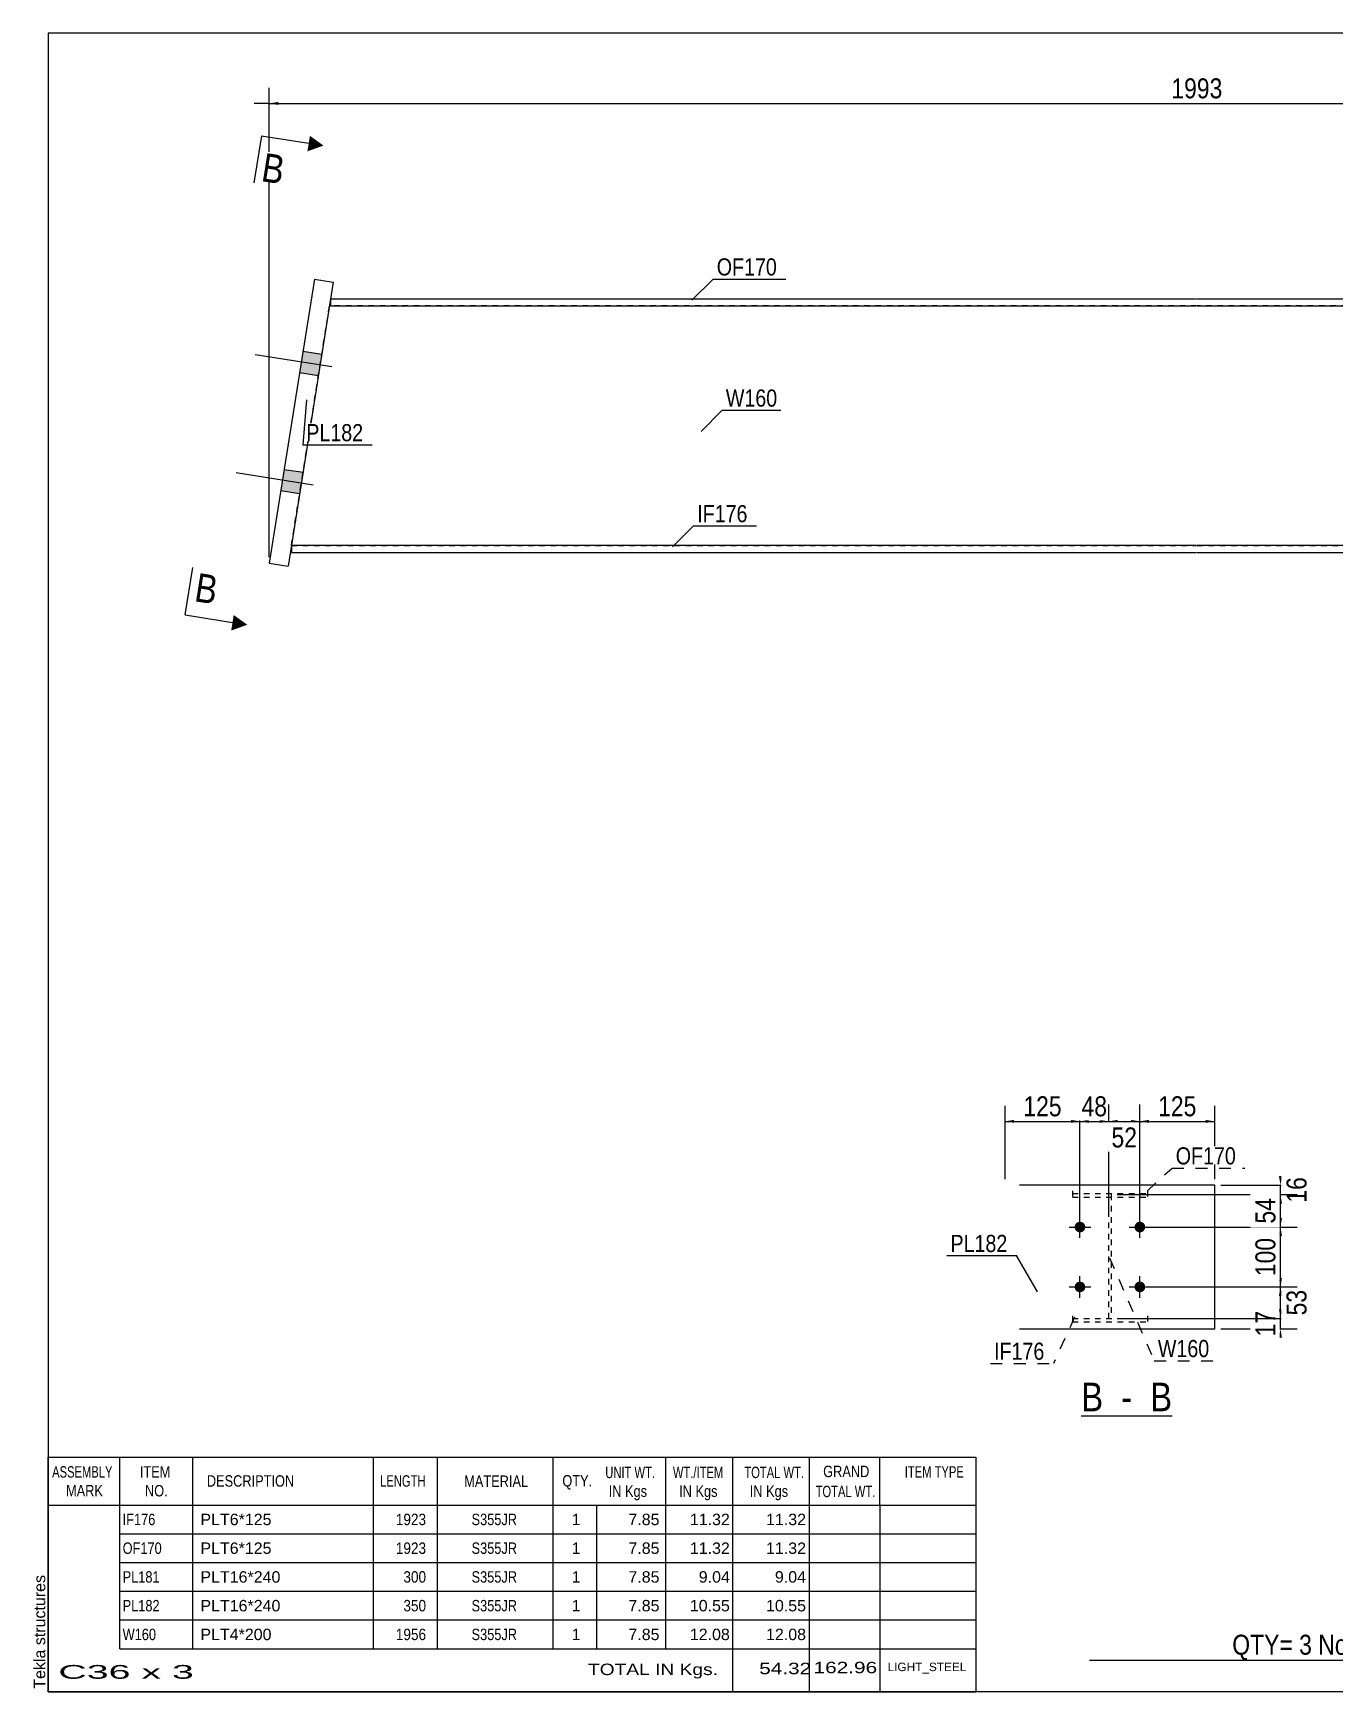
# Model space of a CAD drawing. Header units: millimetres. Extents: x -239 to 164, y -191 to 86.
# Drawn here: x -238.7 to -21.3, y -191.5 to 85.6 of the extents above; entities that cross this region are included whole.
import ezdxf

# ---------------------------------------------------------------- set-up
doc = ezdxf.new("R2010")
doc.units = ezdxf.units.MM
doc.linetypes.add('DXK_LINE_DOT1', pattern=[1.8814, 0.9407, -0.9407])
doc.linetypes.add('DXK_LINE_DOT2', pattern=[3.9198, 1.9599, -1.9599])
doc.styles.add('Arial', font='ARIAL.TTF', dxfattribs={"height": 0.2})
doc.styles.add('Arial Narrow', font='ARIALN.TTF', dxfattribs={"height": 0.2})

# ---------------------------------------------------------------- blocks, each defined once
blk = doc.blocks.new('Unknown-623536022-1209')
at = {"color": 5, "linetype": 'Continuous'}
for p, q in [((163.83, 85.55), (-236.17, 85.55)), ((-236.17, 85.55), (-236.17, -191.45)), ((163.83, -191.45), (163.83, 85.55)), ((-236.17, -191.45), (163.83, -191.45))]:
    blk.add_line(p, q, dxfattribs=at)
at = {"color": 174, "linetype": 'Continuous', "style": 'Arial'}
blk.add_text('Tekla structures', height=1.9102, rotation=90, dxfattribs=at).set_placement((-236.67, -190.95))
blk = doc.blocks.new('Unknown-623536022-13 - 1518')
at = {"color": 7, "linetype": 'Continuous'}
blk.add_line((-63.68, -145.37), (-48.51, -145.37), dxfattribs=at)
at = {"color": 0, "linetype": 'Continuous'}
for points in [[(-60.03, -144.62), (-60.03, -139.62), (-63.68, -139.62), (-63.68, -144.62)], [(-53.66, -144.62), (-53.66, -139.62), (-58.53, -139.62), (-58.53, -144.62)], [(-48.51, -144.62), (-48.51, -139.62), (-52.16, -139.62), (-52.16, -144.62)]]:
    blk.add_wipeout(points, dxfattribs=at)
at = {"color": 6, "linetype": 'Continuous', "style": 'Arial Narrow'}
for s, height, p in [('B', 4.77, (-63.68, -144.62)), ('B', 4.77, (-52.16, -144.62)), (' - ', 4.772, (-58.53, -144.62))]:
    blk.add_text(s, height=height, dxfattribs=at).set_placement(p)
blk = doc.blocks.new('Part-623536022-1344 - 1336')
at = {"color": 7, "linetype": 'DXK_LINE_DOT1'}
for p, q in [((-195.57, 0), (-189.2, 40)), ((-44.42, 40), (-189.05, 40)), ((106.74, 40), (-44.32, 40)), ((106.74, 40), (100.38, 0)), ((-195.57, 0), (-44.42, 0)), ((-44.32, 0), (100.22, 0))]:
    blk.add_line(p, q, dxfattribs=at)
at = {"color": 2, "linetype": 'Continuous'}
for p, q in [((-189.05, 40), (-189.2, 40)), ((100.22, 0), (100.38, 0))]:
    blk.add_line(p, q, dxfattribs=at)
blk = doc.blocks.new('Bolt-623536022-1338 - 1336')
at = {"linetype": 'Continuous'}
for points in [[(-193.65, 32.4), (-194.22, 28.85), (-191.06, 28.35), (-190.49, 31.9)], [(-193.65, 32.4), (-194.22, 28.85), (-191.06, 28.35), (-190.49, 31.9)], [(-196.79, 12.65), (-197.36, 9.1), (-194.2, 8.59), (-193.63, 12.15)], [(-196.79, 12.65), (-197.36, 9.1), (-194.2, 8.59), (-193.63, 12.15)]]:
    blk.add_hatch(color=3, dxfattribs=at).paths.add_polyline_path(points)
at = {"color": 3, "linetype": 'Continuous'}
for p, q in [((-188.8, 29.81), (-201.64, 31.85)), ((-188.8, 29.81), (-201.64, 31.85)), ((-190.49, 31.9), (-193.65, 32.4)), ((-190.49, 31.9), (-193.65, 32.4)), ((-191.06, 28.35), (-194.22, 28.85)), ((-191.06, 28.35), (-194.22, 28.85)), ((-191.94, 10.06), (-204.78, 12.1)), ((-191.94, 10.06), (-204.78, 12.1)), ((-193.63, 12.15), (-196.79, 12.65)), ((-193.63, 12.15), (-196.79, 12.65)), ((-194.2, 8.59), (-197.36, 9.1)), ((-194.2, 8.59), (-197.36, 9.1))]:
    blk.add_line(p, q, dxfattribs=at)
blk = doc.blocks.new('Part-623536022-1366 - 1336')
at = {"color": 2, "linetype": 'Continuous'}
for p, q in [((-191.74, 44.45), (-199.27, -2.95)), ((-191.74, 44.45), (-188.58, 43.95)), ((-188.58, 43.95), (-196.11, -3.45)), ((-199.27, -2.95), (-196.11, -3.45))]:
    blk.add_line(p, q, dxfattribs=at)
blk = doc.blocks.new('Part-623536022-1393 - 1336')
at = {"color": 2, "linetype": 'Continuous'}
for p, q in [((-44.42, 0), (-195.57, 0)), ((-195.57, 0), (-195.57, -1.2)), ((100.22, 0), (-44.32, 0)), ((100.22, -1), (100.22, 0)), ((-195.57, -1.2), (-44.42, -1.2)), ((-44.32, -1.2), (100.19, -1.2))]:
    blk.add_line(p, q, dxfattribs=at)
at = {"color": 7, "linetype": 'DXK_LINE_DOT1'}
for p, q in [((100.19, -1.2), (100.22, -1.2)), ((100.22, -1.2), (100.22, -1))]:
    blk.add_line(p, q, dxfattribs=at)
blk = doc.blocks.new('Part-623536022-1415 - 1336')
at = {"color": 7, "linetype": 'DXK_LINE_DOT1'}
for q in [(-189.01, 41.2), (-189.05, 41)]:
    blk.add_line((-189.05, 41.2), q, dxfattribs=at)
at = {"color": 2, "linetype": 'Continuous'}
for p, q in [((-189.05, 41), (-189.05, 40)), ((-189.05, 40), (-44.42, 40)), ((-189.01, 41.2), (-44.42, 41.2)), ((-44.32, 41.2), (106.74, 41.2)), ((-44.32, 40), (106.74, 40)), ((106.74, 40), (106.74, 41.2))]:
    blk.add_line(p, q, dxfattribs=at)
blk = doc.blocks.new('Part-623536022-1524 - 1518')
at = {"color": 7, "linetype": 'DXK_LINE_DOT1'}
for p, q in [((-65.15, -107.81), (-65.15, -108.84)), ((-52.65, -107.81), (-52.65, -108.84)), ((-65.15, -108.25), (-52.65, -108.25)), ((-65.15, -108.84), (-52.65, -108.84))]:
    blk.add_line(p, q, dxfattribs=at)
blk = doc.blocks.new('Part-623536022-1529 - 1518')
at = {"color": 7, "linetype": 'DXK_LINE_DOT1'}
for p, q in [((-65.15, -128.67), (-65.15, -129.7)), ((-65.15, -129.1), (-52.65, -129.1)), ((-65.15, -129.7), (-52.65, -129.7)), ((-52.65, -128.67), (-52.65, -129.7))]:
    blk.add_line(p, q, dxfattribs=at)
blk = doc.blocks.new('Bolt-623536022-1542 - 1518')
at = {"linetype": 'Continuous'}
for points in [[(-64.8, -113.85, -1), (-63, -113.85, -1)], [(-54.8, -113.85, -1), (-53, -113.85, -1)], [(-64.8, -123.85, -1), (-63, -123.85, -1)], [(-54.8, -123.85, -1), (-53, -123.85, -1)]]:
    blk.add_hatch(color=3, dxfattribs=at).paths.add_polyline_path(points)
at = {"color": 3, "linetype": 'Continuous'}
for p, q in [((-63.9, -115.65), (-63.9, -112.05)), ((-53.9, -115.65), (-53.9, -112.05)), ((-65.7, -113.85), (-62.1, -113.85)), ((-55.7, -113.85), (-52.1, -113.85)), ((-65.7, -123.85), (-62.1, -123.85)), ((-63.9, -125.65), (-63.9, -122.05)), ((-55.7, -123.85), (-52.1, -123.85)), ((-53.9, -125.65), (-53.9, -122.05))]:
    blk.add_line(p, q, dxfattribs=at)
blk = doc.blocks.new('Part-623536022-1535 - 1518')
at = {"color": 2, "linetype": 'Continuous'}
for p, q in [((-41.4, -106.85), (-73.97, -106.85)), ((-41.4, -130.85), (-41.4, -106.85)), ((-73.97, -130.85), (-41.4, -130.85))]:
    blk.add_line(p, q, dxfattribs=at)
blk = doc.blocks.new('Part-623536022-1540 - 1518')
at = {"color": 7, "linetype": 'DXK_LINE_DOT1'}
for p, q in [((-59.1, -129.1), (-59.1, -108.42)), ((-59.1, -108.85), (-58.7, -108.85)), ((-58.7, -108.42), (-58.7, -129.1))]:
    blk.add_line(p, q, dxfattribs=at)
blk = doc.blocks.new('StraightDimension-623536022-1477 - 1336')
at = {"linetype": 'Continuous'}
for points in [[(-197.77, 73.57), (-199.27, 73.82), (-197.77, 74.07)], [(109.03, 74.07), (110.53, 73.82), (109.03, 73.57)]]:
    blk.add_hatch(color=4, dxfattribs=at).paths.add_polyline_path(points)
at = {"color": 4, "linetype": 'Continuous'}
for p, q in [((-199.27, -1.95), (-199.27, 76.42)), ((110.53, 44.45), (110.53, 76.42)), ((-199.27, 73.82), (-201.77, 73.82)), ((-199.27, 73.82), (110.53, 73.82)), ((110.53, 73.82), (113.03, 73.82))]:
    blk.add_line(p, q, dxfattribs=at)
at = {"color": 0}
blk.add_wipeout([(-39.41, 73.97), (-39.41, 78.87), (-49.34, 78.87), (-49.34, 73.97)], dxfattribs=at)
at = {"color": 4, "style": 'Arial Narrow'}
blk.add_text('1993', height=3.34, dxfattribs=at).set_placement((-48.64, 74.67))
blk = doc.blocks.new('StraightDimension-623536022-1583 - 1518')
at = {"linetype": 'Continuous'}
for points in [[(-30.17, -105.35), (-30.42, -106.85), (-30.67, -105.35)], [(-30.67, -109.92), (-30.42, -108.42), (-30.17, -109.92)]]:
    blk.add_hatch(color=4, dxfattribs=at).paths.add_polyline_path(points)
at = {"color": 4, "linetype": 'Continuous'}
for p, q in [((-40.4, -106.85), (-27.82, -106.85)), ((-30.42, -108.42), (-30.42, -106.85)), ((-57.7, -108.42), (-27.82, -108.42))]:
    blk.add_line(p, q, dxfattribs=at)
at = {"color": 0}
blk.add_wipeout([(-25.37, -104.8), (-30.27, -104.8), (-30.27, -110.47), (-25.37, -110.47)], dxfattribs=at)
at = {"color": 4, "style": 'Arial Narrow'}
blk.add_text('16', height=3.34, rotation=90.0002, dxfattribs=at).set_placement((-26.07, -109.77))
blk = doc.blocks.new('StraightDimension-623536022-1544 - 1518')
at = {"linetype": 'Continuous'}
for points in [[(-30.17, -127.6), (-30.42, -129.1), (-30.67, -127.6)], [(-30.67, -132.35), (-30.42, -130.85), (-30.17, -132.35)]]:
    blk.add_hatch(color=4, dxfattribs=at).paths.add_polyline_path(points)
at = {"color": 4, "linetype": 'Continuous'}
for p, q in [((-57.7, -129.1), (-27.62, -129.1)), ((-30.42, -130.85), (-30.42, -129.1)), ((-40.4, -130.85), (-27.62, -130.85))]:
    blk.add_line(p, q, dxfattribs=at)
at = {"color": 0}
blk.add_wipeout([(-30.57, -127.14), (-35.47, -127.14), (-35.47, -132.81), (-30.57, -132.81)], dxfattribs=at)
at = {"color": 4, "style": 'Arial Narrow'}
blk.add_text('17', height=3.34, rotation=90.0002, dxfattribs=at).set_placement((-31.27, -132.11))
blk = doc.blocks.new('StraightDimension-623536022-1552 - 1518')
at = {"linetype": 'Continuous'}
for points in [[(-30.67, -125.35), (-30.42, -123.85), (-30.17, -125.35)], [(-30.17, -127.6), (-30.42, -129.1), (-30.67, -127.6)]]:
    blk.add_hatch(color=4, dxfattribs=at).paths.add_polyline_path(points)
at = {"color": 4, "linetype": 'Continuous'}
for p, q in [((-52.9, -123.85), (-27.82, -123.85)), ((-30.42, -129.1), (-30.42, -123.85)), ((-57.7, -129.1), (-27.82, -129.1))]:
    blk.add_line(p, q, dxfattribs=at)
at = {"color": 0}
blk.add_wipeout([(-25.37, -123.64), (-30.27, -123.64), (-30.27, -129.31), (-25.37, -129.31)], dxfattribs=at)
at = {"color": 4, "style": 'Arial Narrow'}
blk.add_text('53', height=3.34, rotation=90.0002, dxfattribs=at).set_placement((-26.07, -128.61))
blk = doc.blocks.new('StraightDimension-623536022-1560 - 1518')
at = {"linetype": 'Continuous'}
for points in [[(-30.67, -115.35), (-30.42, -113.85), (-30.17, -115.35)], [(-30.17, -122.35), (-30.42, -123.85), (-30.67, -122.35)]]:
    blk.add_hatch(color=4, dxfattribs=at).paths.add_polyline_path(points)
at = {"color": 4, "linetype": 'Continuous'}
for p, q in [((-52.9, -113.85), (-27.62, -113.85)), ((-30.42, -123.85), (-30.42, -113.85)), ((-52.9, -123.85), (-27.62, -123.85))]:
    blk.add_line(p, q, dxfattribs=at)
at = {"color": 0}
blk.add_wipeout([(-30.57, -114.95), (-35.47, -114.95), (-35.47, -122.75), (-30.57, -122.75)], dxfattribs=at)
at = {"color": 4, "style": 'Arial Narrow'}
blk.add_text('100', height=3.34, rotation=90.0002, dxfattribs=at).set_placement((-31.27, -122.05))
blk = doc.blocks.new('StraightDimension-623536022-1570 - 1518')
at = {"linetype": 'Continuous'}
for points in [[(-30.67, -109.92), (-30.42, -108.42), (-30.17, -109.92)], [(-30.17, -112.35), (-30.42, -113.85), (-30.67, -112.35)]]:
    blk.add_hatch(color=4, dxfattribs=at).paths.add_polyline_path(points)
at = {"color": 4, "linetype": 'Continuous'}
for p, q in [((-57.7, -108.42), (-27.62, -108.42)), ((-30.42, -113.85), (-30.42, -108.42)), ((-52.9, -113.85), (-27.62, -113.85))]:
    blk.add_line(p, q, dxfattribs=at)
at = {"color": 0}
blk.add_wipeout([(-30.57, -108.3), (-35.47, -108.3), (-35.47, -113.97), (-30.57, -113.97)], dxfattribs=at)
at = {"color": 4, "style": 'Arial Narrow'}
blk.add_text('54', height=3.34, rotation=90.0002, dxfattribs=at).set_placement((-31.27, -113.27))
blk = doc.blocks.new('StraightDimension-623536022-1597 - 1518')
at = {"linetype": 'Continuous'}
for points in [[(-74.9, -96.45), (-76.4, -96.2), (-74.9, -95.95)], [(-65.4, -95.95), (-63.9, -96.2), (-65.4, -96.45)]]:
    blk.add_hatch(color=4, dxfattribs=at).paths.add_polyline_path(points)
at = {"color": 4, "linetype": 'Continuous'}
for p, q in [((-76.4, -105.85), (-76.4, -93.6)), ((-63.9, -112.85), (-63.9, -93.6)), ((-76.4, -96.2), (-63.9, -96.2))]:
    blk.add_line(p, q, dxfattribs=at)
at = {"color": 0}
blk.add_wipeout([(-66.25, -96.05), (-66.25, -91.15), (-74.05, -91.15), (-74.05, -96.05)], dxfattribs=at)
at = {"color": 4, "style": 'Arial Narrow'}
blk.add_text('125', height=3.34, dxfattribs=at).set_placement((-73.35, -95.35))
blk = doc.blocks.new('StraightDimension-623536022-1607 - 1518')
at = {"linetype": 'Continuous'}
for points in [[(-62.4, -96.45), (-63.9, -96.2), (-62.4, -95.95)], [(-60.6, -95.95), (-59.1, -96.2), (-60.6, -96.45)]]:
    blk.add_hatch(color=4, dxfattribs=at).paths.add_polyline_path(points)
at = {"color": 4, "linetype": 'Continuous'}
for p, q in [((-63.9, -112.85), (-63.9, -93.6)), ((-59.1, -111.28), (-59.1, -93.6)), ((-63.9, -96.2), (-59.1, -96.2))]:
    blk.add_line(p, q, dxfattribs=at)
at = {"color": 0}
blk.add_wipeout([(-58.67, -96.05), (-58.67, -91.15), (-64.34, -91.15), (-64.34, -96.05)], dxfattribs=at)
at = {"color": 4, "style": 'Arial Narrow'}
blk.add_text('48', height=3.34, dxfattribs=at).set_placement((-63.64, -95.35))
blk = doc.blocks.new('StraightDimension-623536022-1620 - 1518')
at = {"linetype": 'Continuous'}
for points in [[(-57.6, -96.45), (-59.1, -96.2), (-57.6, -95.95)], [(-55.4, -95.95), (-53.9, -96.2), (-55.4, -96.45)]]:
    blk.add_hatch(color=4, dxfattribs=at).paths.add_polyline_path(points)
at = {"color": 4, "linetype": 'Continuous'}
for p, q in [((-59.1, -111.28), (-59.1, -93.4)), ((-53.9, -112.85), (-53.9, -93.4)), ((-59.1, -96.2), (-53.9, -96.2))]:
    blk.add_line(p, q, dxfattribs=at)
at = {"color": 0}
blk.add_wipeout([(-53.67, -101.25), (-53.67, -96.35), (-59.34, -96.35), (-59.34, -101.25)], dxfattribs=at)
at = {"color": 4, "style": 'Arial Narrow'}
blk.add_text('52', height=3.34, dxfattribs=at).set_placement((-58.64, -100.55))
blk = doc.blocks.new('StraightDimension-623536022-1631 - 1518')
at = {"linetype": 'Continuous'}
for points in [[(-52.4, -96.45), (-53.9, -96.2), (-52.4, -95.95)], [(-42.9, -95.95), (-41.4, -96.2), (-42.9, -96.45)]]:
    blk.add_hatch(color=4, dxfattribs=at).paths.add_polyline_path(points)
at = {"color": 4, "linetype": 'Continuous'}
for p, q in [((-53.9, -112.85), (-53.9, -93.6)), ((-41.4, -105.85), (-41.4, -93.6)), ((-53.9, -96.2), (-41.4, -96.2))]:
    blk.add_line(p, q, dxfattribs=at)
at = {"color": 0}
blk.add_wipeout([(-43.75, -96.05), (-43.75, -91.15), (-51.55, -91.15), (-51.55, -96.05)], dxfattribs=at)
at = {"color": 4, "style": 'Arial Narrow'}
blk.add_text('125', height=3.34, dxfattribs=at).set_placement((-50.85, -95.35))
blk = doc.blocks.new('CBS_BOM-623536022-2013')
at = {"color": 7, "linetype": 'Continuous'}
for p, q in [((-236.21, -160.28), (-236.21, -152.28)), ((-236.2, -152.28), (-81.28, -152.28)), ((-224.21, -160.28), (-224.21, -152.28)), ((-212.02, -160.28), (-212.02, -152.28)), ((-181.85, -160.28), (-181.85, -152.28)), ((-171.17, -160.28), (-171.17, -152.28)), ((-151.85, -160.28), (-151.85, -152.28)), ((-133.05, -160.28), (-133.05, -152.28)), ((-121.84, -160.28), (-121.84, -152.28)), ((-109.06, -160.28), (-109.06, -152.28)), ((-97.31, -160.28), (-97.31, -152.28)), ((-81.28, -152.28), (-81.29, -160.27)), ((-236.21, -160.28), (-81.28, -160.28)), ((-236.21, -165.08), (-236.21, -160.28)), ((-224.21, -165.08), (-224.21, -160.28)), ((-212.02, -165.08), (-212.02, -160.28)), ((-181.85, -165.08), (-181.85, -160.28)), ((-171.17, -165.08), (-171.17, -160.28)), ((-151.85, -165.08), (-151.85, -160.28)), ((-144.59, -165.08), (-144.59, -160.28)), ((-133.05, -165.08), (-133.05, -160.28)), ((-121.84, -165.08), (-121.84, -160.28)), ((-109.06, -165.08), (-109.06, -160.28)), ((-97.29, -165.08), (-97.29, -160.28)), ((-81.28, -160.28), (-81.28, -165.08)), ((-236.21, -169.88), (-236.21, -165.08)), ((-224.21, -165.08), (-81.28, -165.08)), ((-224.21, -169.88), (-224.21, -165.08)), ((-212.02, -169.88), (-212.02, -165.08)), ((-181.85, -169.88), (-181.85, -165.08)), ((-171.17, -169.88), (-171.17, -165.08)), ((-151.85, -169.88), (-151.85, -165.08)), ((-144.59, -169.88), (-144.59, -165.08)), ((-133.05, -169.88), (-133.05, -165.08)), ((-121.84, -169.88), (-121.84, -165.08)), ((-109.06, -169.88), (-109.06, -165.08)), ((-97.29, -169.88), (-97.29, -165.08)), ((-81.28, -165.08), (-81.28, -169.88)), ((-236.21, -174.68), (-236.21, -169.88)), ((-224.21, -169.88), (-81.28, -169.88)), ((-224.21, -174.68), (-224.21, -169.88)), ((-212.02, -174.68), (-212.02, -169.88)), ((-181.85, -174.68), (-181.85, -169.88)), ((-171.17, -174.68), (-171.17, -169.88)), ((-151.85, -174.68), (-151.85, -169.88)), ((-144.59, -174.68), (-144.59, -169.88)), ((-133.05, -174.68), (-133.05, -169.88)), ((-121.84, -174.68), (-121.84, -169.88)), ((-109.06, -174.68), (-109.06, -169.88)), ((-97.29, -174.68), (-97.29, -169.88)), ((-81.28, -169.88), (-81.28, -174.68)), ((-236.21, -179.48), (-236.21, -174.68)), ((-224.21, -174.68), (-81.28, -174.68)), ((-224.21, -179.48), (-224.21, -174.68)), ((-212.02, -179.48), (-212.02, -174.68)), ((-181.85, -179.48), (-181.85, -174.68)), ((-171.17, -179.48), (-171.17, -174.68)), ((-151.85, -179.48), (-151.85, -174.68)), ((-144.59, -179.48), (-144.59, -174.68)), ((-133.05, -179.48), (-133.05, -174.68)), ((-121.84, -179.48), (-121.84, -174.68)), ((-109.06, -179.48), (-109.06, -174.68)), ((-97.29, -179.48), (-97.29, -174.68)), ((-81.28, -174.68), (-81.28, -179.48)), ((-236.21, -184.28), (-236.21, -179.48)), ((-224.21, -179.48), (-81.28, -179.48)), ((-224.21, -184.28), (-224.21, -179.48)), ((-212.02, -184.28), (-212.02, -179.48)), ((-181.85, -184.28), (-181.85, -179.48)), ((-171.17, -184.28), (-171.17, -179.48)), ((-151.85, -184.28), (-151.85, -179.48)), ((-144.59, -184.28), (-144.59, -179.48)), ((-133.05, -184.28), (-133.05, -179.48)), ((-121.84, -184.28), (-121.84, -179.48)), ((-109.06, -184.28), (-109.06, -179.48)), ((-97.29, -184.28), (-97.29, -179.48)), ((-81.28, -179.48), (-81.28, -184.28)), ((-236.21, -191.48), (-236.21, -184.3)), ((-224.21, -184.28), (-81.28, -184.28)), ((-121.84, -191.48), (-121.84, -184.3)), ((-109.06, -191.48), (-109.06, -184.3)), ((-97.25, -191.48), (-97.25, -184.3)), ((-81.28, -184.28), (-81.28, -191.48)), ((-236.21, -191.48), (-81.28, -191.48))]:
    blk.add_line(p, q, dxfattribs=at)
at = {"color": 3, "linetype": 'Continuous', "style": 'Arial'}
for s, height, width, p in [('ASSEMBLY', 1.91, 0.7, (-235.52, -155.7)), ('ITEM', 1.91, 0.8, (-220.88, -155.7)), ('UNIT WT.', 1.91, 0.7, (-143.16, -155.78)), ('WT./ITEM', 1.91, 0.7, (-131.87, -155.78)), ('TOTAL WT.', 1.91, 0.7, (-119.94, -155.78)), ('GRAND', 1.91, 0.8, (-106.78, -155.62)), ('ITEM TYPE', 1.91, 0.7, (-93.15, -155.7)), ('MARK', 1.91, 0.8, (-233.2, -158.84)), ('NO.', 1.91, 0.8, (-220.02, -158.84)), ('DESCRIPTION', 1.9102, 0.8, (-209.69, -157.21)), ('LENGTH', 1.91, 0.7, (-180.75, -157.21)), ('MATERIAL', 1.91, 0.8, (-166.72, -157.25)), ('QTY.', 1.91, 0.8, (-150.33, -157.18)), ('IN Kgs', 1.91, 0.8, (-142.59, -158.92)), ('IN Kgs', 1.91, 0.8, (-130.83, -158.92)), ('IN Kgs', 1.91, 0.8, (-119.04, -158.92)), ('TOTAL WT.', 1.91, 0.7, (-108.04, -158.96))]:
    blk.add_text(s, height=height, dxfattribs=dict(at, width=width)).set_placement(p)
at = {"color": 7, "linetype": 'Continuous', "style": 'Arial'}
for s, width, p in [('IF176', 0.8, (-223.75, -163.64)), ('1923', 0.85, (-178.13, -163.64)), ('S355JR', 0.8, (-165.49, -163.64)), ('OF170', 0.8, (-223.75, -168.44)), ('1923', 0.85, (-178.13, -168.44)), ('S355JR', 0.8, (-165.49, -168.44)), ('PL181', 0.8, (-223.75, -173.24)), ('300', 0.85, (-176.87, -173.24)), ('S355JR', 0.8, (-165.49, -173.24)), ('PL182', 0.8, (-223.75, -178.04)), ('350', 0.85, (-176.87, -178.04)), ('S355JR', 0.8, (-165.49, -178.04)), ('W160', 0.8, (-223.75, -182.84)), ('1956', 0.85, (-178.13, -182.84)), ('S355JR', 0.8, (-165.49, -182.84))]:
    blk.add_text(s, height=1.91, dxfattribs=dict(at, width=width)).set_placement(p)
for s, p in [('PLT6*125', (-210.76, -163.64)), ('1', (-148.77, -163.64)), ('7.85', (-139.3, -163.64)), ('11.32', (-129.04, -163.64)), ('11.32', (-116.32, -163.64)), ('PLT6*125', (-210.76, -168.44)), ('1', (-148.77, -168.44)), ('7.85', (-139.3, -168.44)), ('11.32', (-129.04, -168.44)), ('11.32', (-116.32, -168.44)), ('PLT16*240', (-210.76, -173.24)), ('1', (-148.77, -173.24)), ('7.85', (-139.3, -173.24)), ('9.04', (-127.55, -173.24)), ('9.04', (-114.84, -173.24)), ('PLT16*240', (-210.76, -178.04)), ('1', (-148.77, -178.04)), ('7.85', (-139.3, -178.04)), ('10.55', (-129.04, -178.04)), ('10.55', (-116.32, -178.04)), ('PLT4*200', (-210.76, -182.84)), ('1', (-148.77, -182.84)), ('7.85', (-139.3, -182.84)), ('12.08', (-129.04, -182.84)), ('12.08', (-116.32, -182.84))]:
    blk.add_text(s, height=1.91, dxfattribs=at).set_placement(p)
at = {"color": 6, "linetype": 'Continuous', "style": 'Arial'}
for s, height, width, p in [('C36 x 3', 2.292, 2.05, (-234.48, -189.29)), ('TOTAL IN Kgs.', 1.9102, 1.2, (-146.05, -188.68)), ('54.32', 1.91, 1.3, (-117.46, -188.53)), ('162.96', 1.91, 1.3, (-108.38, -188.37))]:
    blk.add_text(s, height=height, dxfattribs=dict(at, width=width)).set_placement(p)
blk.add_text('LIGHT_STEEL', height=1.4135, dxfattribs=at).set_placement((-96.03, -188.02))
blk = doc.blocks.new('CBS_CALLOFF-623536022-2014')
at = {"color": 7, "linetype": 'Continuous'}
blk.add_line((-62.3, -186.18), (53.94, -186.2), dxfattribs=at)
at = {"color": 3, "linetype": 'Continuous', "style": 'Arial Narrow'}
blk.add_text('QTY= 3 Nos.      COLUMN     MKD : C36', height=3.3405, dxfattribs=at).set_placement((-38.47, -185.28))
blk = doc.blocks.new('Mark-623536022-1362 - 1336')
at = {"color": 0}
blk.add_wipeout([(-183.58, 17.4), (-183.58, 20.4), (-193.08, 20.4), (-193.08, 17.4)], dxfattribs=at)
blk.add_wipeout([(-183.58, 17.4), (-183.58, 20.4), (-193.08, 20.4), (-193.08, 17.4)], dxfattribs=at)
at = {"color": 7, "linetype": 'Continuous'}
for p, q in [((-193.03, 24.29), (-193.68, 16.8)), ((-193.68, 16.8), (-182.08, 16.8))]:
    blk.add_line(p, q, dxfattribs=at)
at = {"color": 3, "style": 'Arial Narrow'}
blk.add_text('PL182', height=2.863, dxfattribs=at).set_placement((-193.08, 17.4))
blk = doc.blocks.new('Mark-623536022-1340 - 1336')
at = {"color": 0}
blk.add_wipeout([(-114.44, 23.18), (-114.44, 26.18), (-123.03, 26.18), (-123.03, 23.18)], dxfattribs=at)
blk.add_wipeout([(-114.44, 23.18), (-114.44, 26.18), (-123.03, 26.18), (-123.03, 23.18)], dxfattribs=at)
at = {"color": 7, "linetype": 'Continuous'}
for p, q in [((-127.16, 19.04), (-123.63, 22.58)), ((-123.63, 22.58), (-113.84, 22.58))]:
    blk.add_line(p, q, dxfattribs=at)
at = {"color": 3, "style": 'Arial Narrow'}
blk.add_text('W160', height=2.863, dxfattribs=at).set_placement((-123.03, 23.18))
blk = doc.blocks.new('Mark-623536022-1389 - 1336')
at = {"color": 0}
blk.add_wipeout([(-119.4, 3.87), (-119.4, 6.87), (-127.81, 6.87), (-127.81, 3.87)], dxfattribs=at)
blk.add_wipeout([(-119.4, 3.87), (-119.4, 6.87), (-127.81, 6.87), (-127.81, 3.87)], dxfattribs=at)
at = {"color": 7, "linetype": 'Continuous'}
for p, q in [((-131.95, -0.26), (-128.41, 3.27)), ((-128.41, 3.27), (-117.9, 3.27))]:
    blk.add_line(p, q, dxfattribs=at)
at = {"color": 3, "style": 'Arial Narrow'}
blk.add_text('IF176', height=2.863, dxfattribs=at).set_placement((-127.81, 3.87))
blk = doc.blocks.new('Mark-623536022-1411 - 1336')
at = {"color": 0}
blk.add_wipeout([(-114.5, 45.08), (-114.5, 48.08), (-124.55, 48.08), (-124.55, 45.08)], dxfattribs=at)
blk.add_wipeout([(-114.5, 45.08), (-114.5, 48.08), (-124.55, 48.08), (-124.55, 45.08)], dxfattribs=at)
at = {"color": 7, "linetype": 'Continuous'}
for p, q in [((-128.69, 40.94), (-125.15, 44.48)), ((-125.15, 44.48), (-113, 44.48))]:
    blk.add_line(p, q, dxfattribs=at)
at = {"color": 3, "style": 'Arial Narrow'}
blk.add_text('OF170', height=2.863, dxfattribs=at).set_placement((-124.55, 45.08))
blk = doc.blocks.new('SectionMark-623536022-1512 - 1336')
at = {"linetype": 'Continuous'}
for points in [[(-192.48, 68.41), (-190.21, 66.78), (-192.9, 65.82)], [(-205.21, -11.63), (-202.94, -13.25), (-205.62, -14.22)]]:
    blk.add_hatch(color=30, dxfattribs=at).paths.add_polyline_path(points)
at = {"color": 30, "linetype": 'Continuous'}
blk.add_line((-213.31, -11.61), (-205.41, -12.86), dxfattribs=at)
at = {"color": 0, "linetype": 'Continuous'}
for points in [[(-197.16, 60.3), (-196.38, 65.23), (-199.99, 65.81), (-200.77, 60.87)], [(-208.32, -9.87), (-207.54, -4.93), (-211.14, -4.36), (-211.93, -9.29)]]:
    blk.add_wipeout(points, dxfattribs=at)
at = {"color": 30, "linetype": 'Continuous'}
for p, q in [((-200.58, 68.43), (-201.84, 60.53)), ((-200.58, 68.43), (-192.68, 67.18)), ((-213.31, -11.61), (-212.05, -3.71))]:
    blk.add_line(p, q, dxfattribs=at)
at = {"color": 6, "linetype": 'Continuous', "style": 'Arial Narrow'}
for p in [(-200.77, 60.87), (-211.93, -9.29)]:
    blk.add_text('B', height=4.77, rotation=-9.0355, dxfattribs=at).set_placement(p)
blk = doc.blocks.new('Mark-623536022-1520 - 1518')
at = {"color": 0}
blk.add_wipeout([(-37.86, -103.39), (-37.86, -100.39), (-47.91, -100.39), (-47.91, -103.39)], dxfattribs=at)
blk.add_wipeout([(-37.86, -103.39), (-37.86, -100.39), (-47.91, -100.39), (-47.91, -103.39)], dxfattribs=at)
at = {"color": 7, "linetype": 'DXK_LINE_DOT2'}
for p, q in [((-52.65, -107.81), (-48.51, -103.99)), ((-48.51, -103.99), (-36.36, -103.99))]:
    blk.add_line(p, q, dxfattribs=at)
at = {"color": 3, "style": 'Arial Narrow'}
blk.add_text('OF170', height=2.863, dxfattribs=at).set_placement((-47.91, -103.39))
blk = doc.blocks.new('Mark-623536022-1525 - 1518')
at = {"color": 7, "linetype": 'DXK_LINE_DOT2'}
blk.add_line((-64.8, -128.89), (-68.33, -136.62), dxfattribs=at)
at = {"color": 0}
blk.add_wipeout([(-69.83, -136.02), (-69.83, -133.02), (-78.24, -133.02), (-78.24, -136.02)], dxfattribs=at)
blk.add_wipeout([(-69.83, -136.02), (-69.83, -133.02), (-78.24, -133.02), (-78.24, -136.02)], dxfattribs=at)
at = {"color": 7, "linetype": 'DXK_LINE_DOT2'}
blk.add_line((-78.84, -136.62), (-68.33, -136.62), dxfattribs=at)
at = {"color": 3, "style": 'Arial Narrow'}
blk.add_text('IF176', height=2.863, dxfattribs=at).set_placement((-78.24, -136.02))
blk = doc.blocks.new('Mark-623536022-1536 - 1518')
at = {"color": 0}
blk.add_wipeout([(-42.31, -135.57), (-42.31, -132.57), (-50.89, -132.57), (-50.89, -135.57)], dxfattribs=at)
blk.add_wipeout([(-42.31, -135.57), (-42.31, -132.57), (-50.89, -132.57), (-50.89, -135.57)], dxfattribs=at)
at = {"color": 7, "linetype": 'DXK_LINE_DOT2'}
for p, q in [((-58.99, -118.98), (-51.49, -136.17)), ((-51.49, -136.17), (-41.71, -136.17))]:
    blk.add_line(p, q, dxfattribs=at)
at = {"color": 3, "style": 'Arial Narrow'}
blk.add_text('W160', height=2.863, dxfattribs=at).set_placement((-50.89, -135.57))
blk = doc.blocks.new('Mark-623536022-1531 - 1518')
at = {"color": 7, "linetype": 'Continuous'}
blk.add_line((-71.01, -124.68), (-74.51, -118.62), dxfattribs=at)
at = {"color": 0}
blk.add_wipeout([(-76.01, -118.02), (-76.01, -115.02), (-85.52, -115.02), (-85.52, -118.02)], dxfattribs=at)
blk.add_wipeout([(-76.01, -118.02), (-76.01, -115.02), (-85.52, -115.02), (-85.52, -118.02)], dxfattribs=at)
at = {"color": 7, "linetype": 'Continuous'}
blk.add_line((-86.12, -118.62), (-74.51, -118.62), dxfattribs=at)
at = {"color": 3, "style": 'Arial Narrow'}
blk.add_text('PL182', height=2.863, dxfattribs=at).set_placement((-85.52, -118.02))

msp = doc.modelspace()

# ---------------------------------------------------------------- block references
for name in ['Unknown-623536022-1209', 'Part-623536022-1366 - 1336', 'Part-623536022-1344 - 1336', 'Part-623536022-1415 - 1336', 'Bolt-623536022-1338 - 1336', 'Part-623536022-1393 - 1336', 'Part-623536022-1535 - 1518', 'Part-623536022-1524 - 1518', 'Part-623536022-1540 - 1518', 'Bolt-623536022-1542 - 1518', 'Part-623536022-1529 - 1518', 'CBS_BOM-623536022-2013', 'CBS_CALLOFF-623536022-2014']:
    msp.add_blockref(name, (0, 0))

# ---------------------------------------------------------------- next in the draw order: block references
for name in ['StraightDimension-623536022-1477 - 1336', 'StraightDimension-623536022-1597 - 1518', 'StraightDimension-623536022-1583 - 1518', 'Mark-623536022-1531 - 1518', 'StraightDimension-623536022-1544 - 1518', 'Mark-623536022-1525 - 1518', 'Unknown-623536022-13 - 1518']:
    msp.add_blockref(name, (0, 0))

# ---------------------------------------------------------------- next in the draw order: block references
for name in ['Mark-623536022-1411 - 1336', 'Mark-623536022-1340 - 1336', 'Mark-623536022-1362 - 1336', 'Mark-623536022-1389 - 1336', 'StraightDimension-623536022-1552 - 1518']:
    msp.add_blockref(name, (0, 0))

# ---------------------------------------------------------------- next in the draw order: block references
for name in ['SectionMark-623536022-1512 - 1336', 'StraightDimension-623536022-1560 - 1518']:
    msp.add_blockref(name, (0, 0))

# ---------------------------------------------------------------- next in the draw order: block references
for name in ['StraightDimension-623536022-1570 - 1518', 'Mark-623536022-1536 - 1518']:
    msp.add_blockref(name, (0, 0))

# ---------------------------------------------------------------- next in the draw order: block references
msp.add_blockref('StraightDimension-623536022-1607 - 1518', (0, 0))

# ---------------------------------------------------------------- next in the draw order: block references
msp.add_blockref('StraightDimension-623536022-1620 - 1518', (0, 0))

# ---------------------------------------------------------------- next in the draw order: block references
msp.add_blockref('StraightDimension-623536022-1631 - 1518', (0, 0))

# ---------------------------------------------------------------- next in the draw order: block references
msp.add_blockref('Mark-623536022-1520 - 1518', (0, 0))

doc.saveas('drawing.dxf')
